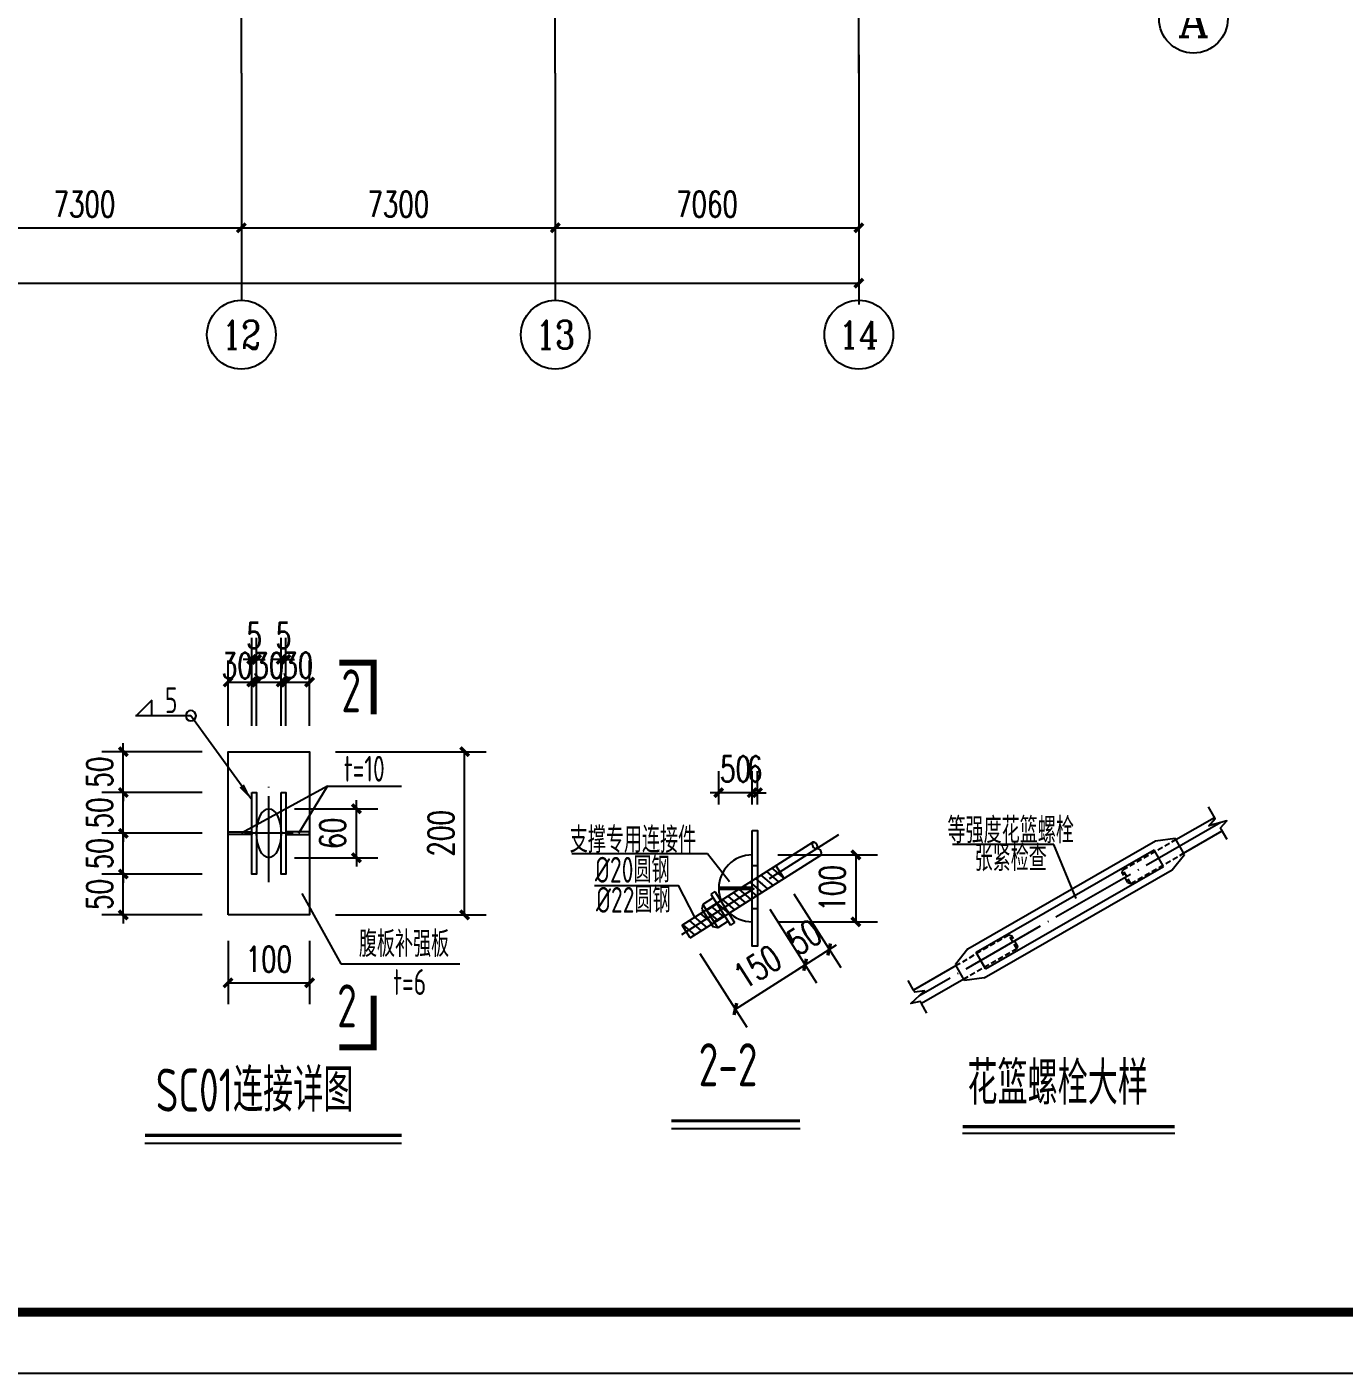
# Model space of a CAD drawing. Extents: x -89996 to 1006241, y -2176 to 440573.
# Drawn here: x 177375 to 208009, y -2176 to 29120 of the extents above; entities that cross this region are included whole.
import ezdxf
from ezdxf.enums import TextEntityAlignment as Align

# ---------------------------------------------------------------- set-up
doc = ezdxf.new("R2010")
doc.units = 0
doc.header["$LTSCALE"] = 1000
doc.header["$MEASUREMENT"] = 0
for name, pattern in [('DASHED', [0.75, 0.5, -0.25]), ('DOTE', [2.42, 2, -0.2, 0.02, -0.2]), ('HIDDEN2', [0.1875, 0.125, -0.0625])]:
    doc.linetypes.add(name, pattern=pattern)
for name, color, linetype in [('AXIS', 3, 'Continuous'), ('AXIS_TEXT', 7, 'Continuous'), ('BOLT', 251, 'Continuous'), ('Boltx', 252, 'DASHED'), ('DOTE', 1, 'DOTE'), ('NUM', 7, 'Continuous'), ('PUB_DIM', 3, 'Continuous'), ('PUB_TITLE', 4, 'Continuous'), ('PZ', 202, 'Continuous'), ('SC', 3, 'Continuous'), ('TEXT', 7, 'Continuous'), ('THIN', 7, 'Continuous'), ('WALL', 9, 'Continuous'), ('WELD', 7, 'Continuous'), ('XG', 6, 'Continuous')]:
    doc.layers.add(name, color=color, linetype=linetype)
doc.styles.add('_TCH_AXIS', font='COMPLEX', dxfattribs={"bigfont": 'GBCBIG'})
doc.styles.add('_TCH_DIM_T3', font='SIMPLEX', dxfattribs={"width": 0.705882, "bigfont": 'GBCBIG'})
doc.styles.add('COMPLEX', font='COMPLEX')
doc.styles.get("Standard").update_dxf_attribs({"font": 'gbenor.shx', "bigfont": 'gbcbig.shx'})
doc.styles.add('TSSD_Label', font='tssdeng.shx', dxfattribs={"width": 0.7, "bigfont": 'hztxt.shx'})
doc.dimstyles.new('_TCH_ARCH&&200', dxfattribs={"dimtxt": 595, "dimasz": 200, "dimexe": 500, "dimexo": 600, "dimgap": 252.5, "dimtad": 1, "dimdec": 0, "dimzin": 0, "dimdsep": 46, "dimtxsty": '_TCH_DIM_T3', "dimblk": 'ARCHTICK', "dimcen": 0.09, "dimclrt": 7, "dimazin": 2, "dimtfac": 1, "dimtdec": 0, "dimtix": 1, "dimtmove": 2, "dimatfit": 3, "dimfxl": 0, "dimtolj": 1, "dimtzin": 0, "dimarcsym": 0})
doc.dimstyles.new('TCH-200-1', dxfattribs={"dimtxt": 595, "dimasz": 200, "dimexe": 500, "dimexo": 600, "dimgap": 252.5, "dimtad": 1, "dimdec": 0, "dimzin": 0, "dimdsep": 46, "dimtxsty": '_TCH_DIM_T3', "dimblk": 'ARCHTICK', "dimcen": 0.09, "dimclrd": 3, "dimclre": 3, "dimclrt": 7, "dimazin": 2, "dimtfac": 1, "dimtdec": 0, "dimtix": 1, "dimtmove": 2, "dimatfit": 3, "dimfxl": 0, "dimtolj": 1, "dimtzin": 0, "dimarcsym": 0})
doc.dimstyles.new('TSSD_LEADER_STYLE_400.0', dxfattribs={"dimtxt": 1200, "dimasz": 400, "dimexe": 400, "dimexo": 1000, "dimgap": 0.09, "dimtad": 0, "dimtih": 1, "dimtoh": 1, "dimdec": 4, "dimzin": 0, "dimdsep": 46, "dimtxsty": 'Standard', "dimcen": 0.09, "dimdle": 400, "dimclrt": 7, "dimadec": 0, "dimazin": 0, "dimtfac": 1, "dimtdec": 4, "dimtofl": 0, "dimtmove": 0, "dimatfit": 3, "dimfxl": 0, "dimtolj": 1, "dimtzin": 0, "dimarcsym": 0})

# ---------------------------------------------------------------- blocks, each defined once
blk = doc.blocks.new('_ArchTick')
at = {"color": 0, "linetype": 'ByBlock', "const_width": 0.4}
blk.add_lwpolyline([(-0.5, -0.5), (0.5, 0.5)], dxfattribs=at)
blk = doc.blocks.new('*D326')
at = {"layer": 'Defpoints', "color": 0, "transparency": 16777216}
for p in [(108203, 29073), (196723, 29073), (196723, 23164)]:
    blk.add_point(p, dxfattribs=at)
at = {"layer": 'WALL', "color": 3, "lineweight": -2, "transparency": 16777216}
for p, q in [((108203, 28473), (108203, 22664)), ((196723, 28473), (196723, 22664)), ((108203, 23164), (196723, 23164))]:
    blk.add_line(p, q, dxfattribs=at)
at = {"layer": 'WALL', "color": 3, "lineweight": -2, "transparency": 16777216, "xscale": 200, "yscale": 200, "zscale": 200, "rotation": 180}
blk.add_blockref('_ArchTick', (108203, 23164), dxfattribs=at)
at = {"layer": 'WALL', "color": 3, "lineweight": -2, "transparency": 16777216, "xscale": 200, "yscale": 200, "zscale": 200}
blk.add_blockref('_ArchTick', (196723, 23164), dxfattribs=at)
at = {"layer": 'WALL', "color": 7, "transparency": 16777216, "insert": (152463, 23714), "char_height": 595, "attachment_point": 5, "style": '_TCH_DIM_T3'}
blk.add_mtext('\\A1;88520', dxfattribs=at)
blk = doc.blocks.new('*D345')
at = {"layer": 'AXIS', "color": 3, "lineweight": -2, "transparency": 16777216}
for p, q in [((194651, 8612), (195741, 6894)), ((193029, 7582), (194119, 5865)), ((193851, 6287), (195473, 7316))]:
    blk.add_line(p, q, dxfattribs=at)
at = {"layer": 'Defpoints', "color": 0, "transparency": 16777216}
for p in [(194330, 9118), (192708, 8089), (195473, 7316)]:
    blk.add_point(p, dxfattribs=at)
at = {"layer": 'AXIS', "color": 3, "lineweight": -2, "transparency": 16777216, "xscale": 200, "yscale": 200, "zscale": 200}
for p, rotation in [((195473, 7316), 32.39712451300666), ((193851, 6287), 212.3971245130066)]:
    blk.add_blockref('_ArchTick', p, dxfattribs=dict(at, rotation=rotation))
at = {"layer": 'AXIS', "color": 7, "transparency": 16777216, "insert": (194367, 7266), "char_height": 595, "attachment_point": 5, "rotation": 32.3971, "style": '_TCH_DIM_T3'}
blk.add_mtext('\\A1;150', dxfattribs=at)
blk = doc.blocks.new('*D346')
at = {"layer": 'AXIS', "color": 3, "lineweight": -2, "transparency": 16777216}
for p, q in [((193465, 11039), (193465, 11817)), ((194243, 11039), (194243, 11817)), ((193465, 11317), (193265, 11317)), ((194243, 11317), (193465, 11317)), ((194243, 11317), (194443, 11317))]:
    blk.add_line(p, q, dxfattribs=at)
at = {"layer": 'Defpoints', "color": 0, "transparency": 16777216}
for p in [(193465, 11317), (193465, 10439), (194243, 10439)]:
    blk.add_point(p, dxfattribs=at)
at = {"layer": 'AXIS', "color": 3, "lineweight": -2, "transparency": 16777216, "xscale": 200, "yscale": 200, "zscale": 200}
blk.add_blockref('_ArchTick', (193465, 11317), dxfattribs=at)
at = {"layer": 'AXIS', "color": 3, "lineweight": -2, "transparency": 16777216, "xscale": 200, "yscale": 200, "zscale": 200, "rotation": 180}
blk.add_blockref('_ArchTick', (194243, 11317), dxfattribs=at)
at = {"layer": 'AXIS', "color": 7, "transparency": 16777216, "insert": (193854, 11867), "char_height": 595, "attachment_point": 5, "style": '_TCH_DIM_T3'}
blk.add_mtext('\\A1;50', dxfattribs=at)
blk = doc.blocks.new('*D347')
at = {"layer": 'AXIS', "color": 3, "lineweight": -2, "transparency": 16777216}
for p, q in [((194843, 9871), (197155, 9871)), ((196655, 9871), (196655, 8315)), ((194843, 8315), (197155, 8315))]:
    blk.add_line(p, q, dxfattribs=at)
at = {"layer": 'Defpoints', "color": 0, "transparency": 16777216}
for p in [(194243, 9871), (194243, 8315), (196655, 8315)]:
    blk.add_point(p, dxfattribs=at)
at = {"layer": 'AXIS', "color": 3, "lineweight": -2, "transparency": 16777216, "xscale": 200, "yscale": 200, "zscale": 200}
for p, rotation in [((196655, 9871), 90), ((196655, 8315), 270)]:
    blk.add_blockref('_ArchTick', p, dxfattribs=dict(at, rotation=rotation))
at = {"layer": 'AXIS', "color": 7, "transparency": 16777216, "insert": (196105, 9093), "char_height": 595, "attachment_point": 5, "rotation": 90, "style": '_TCH_DIM_T3'}
blk.add_mtext('\\A1;100', dxfattribs=at)
blk = doc.blocks.new('*D348')
at = {"layer": 'AXIS', "color": 3, "lineweight": -2, "transparency": 16777216}
for p, q in [((194243, 11039), (194243, 11817)), ((194366, 11039), (194366, 11817)), ((194243, 11317), (194043, 11317)), ((194366, 11317), (194243, 11317)), ((194366, 11317), (194566, 11317))]:
    blk.add_line(p, q, dxfattribs=at)
at = {"layer": 'Defpoints', "color": 0, "transparency": 16777216}
for p in [(194243, 11317), (194243, 10439), (194366, 10439)]:
    blk.add_point(p, dxfattribs=at)
at = {"layer": 'AXIS', "color": 3, "lineweight": -2, "transparency": 16777216, "xscale": 200, "yscale": 200, "zscale": 200}
blk.add_blockref('_ArchTick', (194243, 11317), dxfattribs=at)
at = {"layer": 'AXIS', "color": 3, "lineweight": -2, "transparency": 16777216, "xscale": 200, "yscale": 200, "zscale": 200, "rotation": 180}
blk.add_blockref('_ArchTick', (194366, 11317), dxfattribs=at)
at = {"layer": 'AXIS', "color": 7, "transparency": 16777216, "insert": (194305, 11867), "char_height": 595, "attachment_point": 5, "style": '_TCH_DIM_T3'}
blk.add_mtext('\\A1;6', dxfattribs=at)
blk = doc.blocks.new('*D349')
at = {"layer": 'AXIS', "color": 3, "lineweight": -2, "transparency": 16777216}
for p, q in [((195211, 8967), (196301, 7249)), ((194651, 8612), (195741, 6894)), ((195473, 7316), (196033, 7672)), ((196033, 7672), (196202, 7779)), ((195473, 7316), (195304, 7209))]:
    blk.add_line(p, q, dxfattribs=at)
at = {"layer": 'Defpoints', "color": 0, "transparency": 16777216}
for p in [(194889, 9474), (194330, 9118), (196033, 7672)]:
    blk.add_point(p, dxfattribs=at)
at = {"layer": 'AXIS', "color": 3, "lineweight": -2, "transparency": 16777216, "xscale": 200, "yscale": 200, "zscale": 200}
for p, rotation in [((196033, 7672), 212.3971245129642), ((195473, 7316), 32.39712451296427)]:
    blk.add_blockref('_ArchTick', p, dxfattribs=dict(at, rotation=rotation))
at = {"layer": 'AXIS', "color": 7, "transparency": 16777216, "insert": (195458, 7958), "char_height": 595, "attachment_point": 5, "rotation": 32.3971, "style": '_TCH_DIM_T3'}
blk.add_mtext('\\A1;50', dxfattribs=at)
blk = doc.blocks.new('*D356')
at = {"layer": 'AXIS', "color": 3, "lineweight": -2, "transparency": 16777216}
for p, q in [((181453, 10373), (179117, 10373)), ((179617, 10373), (179617, 10573)), ((179617, 9425), (179617, 10373)), ((181453, 9425), (179117, 9425)), ((179617, 9425), (179617, 9225))]:
    blk.add_line(p, q, dxfattribs=at)
at = {"layer": 'Defpoints', "color": 0, "transparency": 16777216}
for p in [(179617, 10373), (182053, 10373), (182053, 9425)]:
    blk.add_point(p, dxfattribs=at)
at = {"layer": 'AXIS', "color": 3, "lineweight": -2, "transparency": 16777216, "xscale": 200, "yscale": 200, "zscale": 200}
for p, rotation in [((179617, 10373), 270), ((179617, 9425), 90)]:
    blk.add_blockref('_ArchTick', p, dxfattribs=dict(at, rotation=rotation))
at = {"layer": 'AXIS', "color": 7, "transparency": 16777216, "insert": (179067, 9899), "char_height": 595, "attachment_point": 5, "rotation": 90, "style": '_TCH_DIM_T3'}
blk.add_mtext('\\A1;50', dxfattribs=at)
blk = doc.blocks.new('*D357')
at = {"layer": 'AXIS', "color": 3, "lineweight": -2, "transparency": 16777216}
for p, q in [((181453, 11322), (179117, 11322)), ((179617, 11322), (179617, 11522)), ((179617, 10373), (179617, 11322)), ((181453, 10373), (179117, 10373)), ((179617, 10373), (179617, 10173))]:
    blk.add_line(p, q, dxfattribs=at)
at = {"layer": 'Defpoints', "color": 0, "transparency": 16777216}
for p in [(179617, 11322), (182053, 11322), (182053, 10373)]:
    blk.add_point(p, dxfattribs=at)
at = {"layer": 'AXIS', "color": 3, "lineweight": -2, "transparency": 16777216, "xscale": 200, "yscale": 200, "zscale": 200}
for p, rotation in [((179617, 11322), 270), ((179617, 10373), 90)]:
    blk.add_blockref('_ArchTick', p, dxfattribs=dict(at, rotation=rotation))
at = {"layer": 'AXIS', "color": 7, "transparency": 16777216, "insert": (179067, 10847), "char_height": 595, "attachment_point": 5, "rotation": 90, "style": '_TCH_DIM_T3'}
blk.add_mtext('\\A1;50', dxfattribs=at)
blk = doc.blocks.new('*D358')
at = {"layer": 'AXIS', "color": 3, "lineweight": -2, "transparency": 16777216}
for p, q in [((181453, 12270), (179117, 12270)), ((179617, 12270), (179617, 12470)), ((179617, 11322), (179617, 12270)), ((181453, 11322), (179117, 11322)), ((179617, 11322), (179617, 11122))]:
    blk.add_line(p, q, dxfattribs=at)
at = {"layer": 'Defpoints', "color": 0, "transparency": 16777216}
for p in [(179617, 12270), (182053, 12270), (182053, 11322)]:
    blk.add_point(p, dxfattribs=at)
at = {"layer": 'AXIS', "color": 3, "lineweight": -2, "transparency": 16777216, "xscale": 200, "yscale": 200, "zscale": 200}
for p, rotation in [((179617, 12270), 270), ((179617, 11322), 90)]:
    blk.add_blockref('_ArchTick', p, dxfattribs=dict(at, rotation=rotation))
at = {"layer": 'AXIS', "color": 7, "transparency": 16777216, "insert": (179067, 11796), "char_height": 595, "attachment_point": 5, "rotation": 90, "style": '_TCH_DIM_T3'}
blk.add_mtext('\\A1;50', dxfattribs=at)
blk = doc.blocks.new('*D359')
at = {"layer": 'AXIS', "color": 3, "lineweight": -2, "transparency": 16777216}
for p, q in [((185038, 10942), (185038, 11142)), ((183601, 10942), (185538, 10942)), ((185038, 9804), (185038, 10942)), ((183601, 9804), (185538, 9804)), ((185038, 9804), (185038, 9604))]:
    blk.add_line(p, q, dxfattribs=at)
at = {"layer": 'Defpoints', "color": 0, "transparency": 16777216}
for p in [(183001, 10942), (185038, 10942), (183001, 9804, 162)]:
    blk.add_point(p, dxfattribs=at)
at = {"layer": 'AXIS', "color": 3, "lineweight": -2, "transparency": 16777216, "xscale": 200, "yscale": 200, "zscale": 200}
for p, rotation in [((185038, 10942), 270), ((185038, 9804), 90)]:
    blk.add_blockref('_ArchTick', p, dxfattribs=dict(at, rotation=rotation))
at = {"layer": 'AXIS', "color": 7, "transparency": 16777216, "insert": (184488, 10373), "char_height": 595, "attachment_point": 5, "rotation": 90, "style": '_TCH_DIM_T3'}
blk.add_mtext('\\A1;60', dxfattribs=at)
blk = doc.blocks.new('*D360')
at = {"layer": 'AXIS', "color": 3, "lineweight": -2, "transparency": 16777216}
for p, q in [((181453, 9425), (179117, 9425)), ((179617, 9425), (179617, 9625)), ((179617, 8476), (179617, 9425)), ((181453, 8476), (179117, 8476)), ((179617, 8476), (179617, 8276))]:
    blk.add_line(p, q, dxfattribs=at)
at = {"layer": 'Defpoints', "color": 0, "transparency": 16777216}
for p in [(179617, 9425), (182053, 9425), (182053, 8476)]:
    blk.add_point(p, dxfattribs=at)
at = {"layer": 'AXIS', "color": 3, "lineweight": -2, "transparency": 16777216, "xscale": 200, "yscale": 200, "zscale": 200}
for p, rotation in [((179617, 9425), 270), ((179617, 8476), 90)]:
    blk.add_blockref('_ArchTick', p, dxfattribs=dict(at, rotation=rotation))
at = {"layer": 'AXIS', "color": 7, "transparency": 16777216, "insert": (179067, 8951), "char_height": 595, "attachment_point": 5, "rotation": 90, "style": '_TCH_DIM_T3'}
blk.add_mtext('\\A1;50', dxfattribs=at)
blk = doc.blocks.new('*D361')
at = {"layer": 'AXIS', "color": 3, "lineweight": -2, "transparency": 16777216}
for p, q in [((184550, 12270), (188055, 12270)), ((187555, 8476), (187555, 12270)), ((184550, 8476), (188055, 8476))]:
    blk.add_line(p, q, dxfattribs=at)
at = {"layer": 'Defpoints', "color": 0, "transparency": 16777216}
for p in [(183950, 12270), (187555, 12270), (183950, 8476)]:
    blk.add_point(p, dxfattribs=at)
at = {"layer": 'AXIS', "color": 3, "lineweight": -2, "transparency": 16777216, "xscale": 200, "yscale": 200, "zscale": 200}
for p, rotation in [((187555, 12270), 90), ((187555, 8476), 270)]:
    blk.add_blockref('_ArchTick', p, dxfattribs=dict(at, rotation=rotation))
at = {"layer": 'AXIS', "color": 7, "transparency": 16777216, "insert": (187005, 10373), "char_height": 595, "attachment_point": 5, "rotation": 90, "style": '_TCH_DIM_T3'}
blk.add_mtext('\\A1;200', dxfattribs=at)
blk = doc.blocks.new('*D362')
at = {"layer": 'AXIS', "color": 3, "lineweight": -2, "transparency": 16777216}
for p, q in [((182053, 7876), (182053, 6397)), ((183950, 7876), (183950, 6397)), ((182053, 6897), (183950, 6897))]:
    blk.add_line(p, q, dxfattribs=at)
at = {"layer": 'Defpoints', "color": 0, "transparency": 16777216}
for p in [(182053, 8476), (183950, 8476), (183950, 6897)]:
    blk.add_point(p, dxfattribs=at)
at = {"layer": 'AXIS', "color": 3, "lineweight": -2, "transparency": 16777216, "xscale": 200, "yscale": 200, "zscale": 200, "rotation": 180}
blk.add_blockref('_ArchTick', (182053, 6897), dxfattribs=at)
at = {"layer": 'AXIS', "color": 3, "lineweight": -2, "transparency": 16777216, "xscale": 200, "yscale": 200, "zscale": 200}
blk.add_blockref('_ArchTick', (183950, 6897), dxfattribs=at)
at = {"layer": 'AXIS', "color": 7, "transparency": 16777216, "insert": (183001, 7447), "char_height": 595, "attachment_point": 5, "style": '_TCH_DIM_T3'}
blk.add_mtext('\\A1;100', dxfattribs=at)
blk = doc.blocks.new('*D363')
at = {"layer": 'AXIS', "color": 3, "lineweight": -2, "transparency": 16777216}
for p, q in [((182053, 12870), (182053, 14389)), ((182603, 12870), (182603, 14389)), ((182053, 13889), (182603, 13889))]:
    blk.add_line(p, q, dxfattribs=at)
at = {"layer": 'Defpoints', "color": 0, "transparency": 16777216}
for p in [(182603, 13889), (182053, 12270), (182603, 12270)]:
    blk.add_point(p, dxfattribs=at)
at = {"layer": 'AXIS', "color": 3, "lineweight": -2, "transparency": 16777216, "xscale": 200, "yscale": 200, "zscale": 200, "rotation": 180}
blk.add_blockref('_ArchTick', (182053, 13889), dxfattribs=at)
at = {"layer": 'AXIS', "color": 3, "lineweight": -2, "transparency": 16777216, "xscale": 200, "yscale": 200, "zscale": 200}
blk.add_blockref('_ArchTick', (182603, 13889), dxfattribs=at)
at = {"layer": 'AXIS', "color": 7, "transparency": 16777216, "insert": (182267, 14270), "char_height": 595, "attachment_point": 5, "style": '_TCH_DIM_T3'}
blk.add_mtext('\\A1;30', dxfattribs=at)
blk = doc.blocks.new('*D364')
at = {"layer": 'AXIS', "color": 3, "lineweight": -2, "transparency": 16777216}
for p, q in [((182603, 12870), (182603, 14917)), ((182717, 12870), (182717, 14917)), ((182603, 14417), (182403, 14417)), ((182603, 14417), (182717, 14417)), ((182717, 14417), (182917, 14417))]:
    blk.add_line(p, q, dxfattribs=at)
at = {"layer": 'Defpoints', "color": 0, "transparency": 16777216}
for p in [(182717, 14417), (182603, 12270), (182717, 12270)]:
    blk.add_point(p, dxfattribs=at)
at = {"layer": 'AXIS', "color": 3, "lineweight": -2, "transparency": 16777216, "xscale": 200, "yscale": 200, "zscale": 200}
blk.add_blockref('_ArchTick', (182603, 14417), dxfattribs=at)
at = {"layer": 'AXIS', "color": 3, "lineweight": -2, "transparency": 16777216, "xscale": 200, "yscale": 200, "zscale": 200, "rotation": 180}
blk.add_blockref('_ArchTick', (182717, 14417), dxfattribs=at)
at = {"layer": 'AXIS', "color": 7, "transparency": 16777216, "insert": (182660, 14967), "char_height": 595, "attachment_point": 5, "style": '_TCH_DIM_T3'}
blk.add_mtext('\\A1;5', dxfattribs=at)
blk = doc.blocks.new('*D365')
at = {"layer": 'AXIS', "color": 3, "lineweight": -2, "transparency": 16777216}
for p, q in [((182717, 12870), (182717, 14389)), ((183286, 12870), (183286, 14389)), ((182717, 13889), (183286, 13889))]:
    blk.add_line(p, q, dxfattribs=at)
at = {"layer": 'Defpoints', "color": 0, "transparency": 16777216}
for p in [(183286, 13889), (182717, 12270), (183286, 12270)]:
    blk.add_point(p, dxfattribs=at)
at = {"layer": 'AXIS', "color": 3, "lineweight": -2, "transparency": 16777216, "xscale": 200, "yscale": 200, "zscale": 200, "rotation": 180}
blk.add_blockref('_ArchTick', (182717, 13889), dxfattribs=at)
at = {"layer": 'AXIS', "color": 3, "lineweight": -2, "transparency": 16777216, "xscale": 200, "yscale": 200, "zscale": 200}
blk.add_blockref('_ArchTick', (183286, 13889), dxfattribs=at)
at = {"layer": 'AXIS', "color": 7, "transparency": 16777216, "insert": (183001, 14274), "char_height": 595, "attachment_point": 5, "style": '_TCH_DIM_T3'}
blk.add_mtext('\\A1;30', dxfattribs=at)
blk = doc.blocks.new('*D366')
at = {"layer": 'AXIS', "color": 3, "lineweight": -2, "transparency": 16777216}
for p, q in [((183286, 12870), (183286, 14916)), ((183400, 12870), (183400, 14916)), ((183286, 14416), (183086, 14416)), ((183286, 14416), (183400, 14416)), ((183400, 14416), (183600, 14416))]:
    blk.add_line(p, q, dxfattribs=at)
at = {"layer": 'Defpoints', "color": 0, "transparency": 16777216}
for p in [(183400, 14416), (183286, 12270), (183400, 12270)]:
    blk.add_point(p, dxfattribs=at)
at = {"layer": 'AXIS', "color": 3, "lineweight": -2, "transparency": 16777216, "xscale": 200, "yscale": 200, "zscale": 200}
blk.add_blockref('_ArchTick', (183286, 14416), dxfattribs=at)
at = {"layer": 'AXIS', "color": 3, "lineweight": -2, "transparency": 16777216, "xscale": 200, "yscale": 200, "zscale": 200, "rotation": 180}
blk.add_blockref('_ArchTick', (183400, 14416), dxfattribs=at)
at = {"layer": 'AXIS', "color": 7, "transparency": 16777216, "insert": (183343, 14966), "char_height": 595, "attachment_point": 5, "style": '_TCH_DIM_T3'}
blk.add_mtext('\\A1;5', dxfattribs=at)
blk = doc.blocks.new('*D367')
at = {"layer": 'AXIS', "color": 3, "lineweight": -2, "transparency": 16777216}
for p, q in [((183400, 12870), (183400, 14389)), ((183950, 12870), (183950, 14389)), ((183400, 13889), (183950, 13889))]:
    blk.add_line(p, q, dxfattribs=at)
at = {"layer": 'Defpoints', "color": 0, "transparency": 16777216}
for p in [(183950, 13889), (183400, 12270), (183950, 12270)]:
    blk.add_point(p, dxfattribs=at)
at = {"layer": 'AXIS', "color": 3, "lineweight": -2, "transparency": 16777216, "xscale": 200, "yscale": 200, "zscale": 200, "rotation": 180}
blk.add_blockref('_ArchTick', (183400, 13889), dxfattribs=at)
at = {"layer": 'AXIS', "color": 3, "lineweight": -2, "transparency": 16777216, "xscale": 200, "yscale": 200, "zscale": 200}
blk.add_blockref('_ArchTick', (183950, 13889), dxfattribs=at)
at = {"layer": 'AXIS', "color": 7, "transparency": 16777216, "insert": (183676, 14276), "char_height": 595, "attachment_point": 5, "style": '_TCH_DIM_T3'}
blk.add_mtext('\\A1;30', dxfattribs=at)
blk = doc.blocks.new('_WELD003')
at = {"color": 0, "linetype": 'ByBlock'}
blk.add_circle((0, 0), 0.5, dxfattribs=at)
blk = doc.blocks.new('_WELD004')
at = {"color": 0, "linetype": 'ByBlock'}
for p, q in [((0, 1), (1, 0)), ((0, 0), (0, 1))]:
    blk.add_line(p, q, dxfattribs=at)
blk = doc.blocks.new('_AXISO')
blk.add_circle((0, 0), 0.5)
at = {"layer": 'AXIS_TEXT', "style": 'COMPLEX', "width": 1.041667}
blk.add_attdef('A', text='', height=0.56, dxfattribs=at).set_placement((-0.25, -0.28), (0.25, -0.28), align=Align.FIT)
blk = doc.blocks.new('*D3055')
at = {"layer": 'AXIS', "color": 0, "lineweight": -2, "transparency": 16777216}
for p, q in [((75697, 6281), (75697, 2784)), ((82997, 6281), (82997, 2784)), ((75697, 3284), (82997, 3284))]:
    blk.add_line(p, q, dxfattribs=at)
at = {"layer": 'Defpoints', "color": 0, "transparency": 16777216}
for p in [(75697, 6881), (82997, 6881), (82997, 3284)]:
    blk.add_point(p, dxfattribs=at)
at = {"layer": 'AXIS', "color": 0, "lineweight": -2, "transparency": 16777216, "xscale": 200, "yscale": 200, "zscale": 200, "rotation": 180}
blk.add_blockref('_ArchTick', (75697, 3284), dxfattribs=at)
at = {"layer": 'AXIS', "color": 0, "lineweight": -2, "transparency": 16777216, "xscale": 200, "yscale": 200, "zscale": 200}
blk.add_blockref('_ArchTick', (82997, 3284), dxfattribs=at)
at = {"layer": 'AXIS', "color": 7, "transparency": 16777216, "insert": (79347, 3834), "char_height": 595, "attachment_point": 5, "style": '_TCH_DIM_T3'}
blk.add_mtext('\\A1;7300', dxfattribs=at)
blk = doc.blocks.new('*D3056')
at = {"layer": 'AXIS', "color": 0, "lineweight": -2, "transparency": 16777216}
for p, q in [((82997, 6281), (82997, 2784)), ((90297, 6281), (90297, 2784)), ((82997, 3284), (90297, 3284))]:
    blk.add_line(p, q, dxfattribs=at)
at = {"layer": 'Defpoints', "color": 0, "transparency": 16777216}
for p in [(82997, 6881), (90297, 6881), (90297, 3284)]:
    blk.add_point(p, dxfattribs=at)
at = {"layer": 'AXIS', "color": 0, "lineweight": -2, "transparency": 16777216, "xscale": 200, "yscale": 200, "zscale": 200, "rotation": 180}
blk.add_blockref('_ArchTick', (82997, 3284), dxfattribs=at)
at = {"layer": 'AXIS', "color": 0, "lineweight": -2, "transparency": 16777216, "xscale": 200, "yscale": 200, "zscale": 200}
blk.add_blockref('_ArchTick', (90297, 3284), dxfattribs=at)
at = {"layer": 'AXIS', "color": 7, "transparency": 16777216, "insert": (86647, 3834), "char_height": 595, "attachment_point": 5, "style": '_TCH_DIM_T3'}
blk.add_mtext('\\A1;7300', dxfattribs=at)
blk = doc.blocks.new('*D3057')
at = {"layer": 'AXIS', "color": 0, "lineweight": -2, "transparency": 16777216}
for p, q in [((90297, 6281), (90297, 2784)), ((97357, 6281), (97357, 2784)), ((90297, 3284), (97357, 3284))]:
    blk.add_line(p, q, dxfattribs=at)
at = {"layer": 'Defpoints', "color": 0, "transparency": 16777216}
for p in [(90297, 6881), (97357, 6881), (97357, 3284)]:
    blk.add_point(p, dxfattribs=at)
at = {"layer": 'AXIS', "color": 0, "lineweight": -2, "transparency": 16777216, "xscale": 200, "yscale": 200, "zscale": 200, "rotation": 180}
blk.add_blockref('_ArchTick', (90297, 3284), dxfattribs=at)
at = {"layer": 'AXIS', "color": 0, "lineweight": -2, "transparency": 16777216, "xscale": 200, "yscale": 200, "zscale": 200}
blk.add_blockref('_ArchTick', (97357, 3284), dxfattribs=at)
at = {"layer": 'AXIS', "color": 7, "transparency": 16777216, "insert": (93827, 3834), "char_height": 595, "attachment_point": 5, "style": '_TCH_DIM_T3'}
blk.add_mtext('\\A1;7060', dxfattribs=at)
blk = doc.blocks.new('A$C39280D4C')
at = {"layer": 'AXIS'}
for p, q in [((82997.4, 6881), (82997.4, 1600)), ((90297.4, 6881), (90297.4, 1600)), ((97357.4, 6881), (97357.4, 1600))]:
    blk.add_line(p, q, dxfattribs=at)
at = {"layer": 'DOTE'}
for p, q in [((82997.4, 6881), (82997.4, 48734.6)), ((90297.4, 6881), (90297.4, 48734.6)), ((97357.4, 6881), (97357.4, 48734.6))]:
    blk.add_line(p, q, dxfattribs=at)
at = {"layer": 'AXIS'}
ref = blk.add_blockref('_AXISO', (105139.1, 8147.8), dxfattribs=dict(at, xscale=1600, yscale=1600, zscale=1600))
ref.add_attrib('A', 'A', dxfattribs={"layer": 'AXIS_TEXT', "height": 850.4, "style": '_TCH_AXIS'}).set_placement((104774.6, 7722.6), (105503.5, 7722.6), align=Align.FIT)
ref = blk.add_blockref('_AXISO', (82997.4, 800), dxfattribs=dict(at, xscale=1600, yscale=1600, zscale=1600))
ref.add_attrib('A', '12', dxfattribs={"layer": 'AXIS_TEXT', "height": 656.89, "style": '_TCH_AXIS'}).set_placement((82543.9, 471.6), (83451, 471.6), align=Align.FIT)
ref = blk.add_blockref('_AXISO', (90297.4, 800), dxfattribs=dict(at, xscale=1600, yscale=1600, zscale=1600))
ref.add_attrib('A', '13', dxfattribs={"layer": 'AXIS_TEXT', "height": 656.89, "style": '_TCH_AXIS'}).set_placement((89843.9, 471.6), (90751, 471.6), align=Align.FIT)
ref = blk.add_blockref('_AXISO', (97357.4, 800), dxfattribs=dict(at, xscale=1600, yscale=1600, zscale=1600))
ref.add_attrib('A', '14', dxfattribs={"layer": 'AXIS_TEXT', "height": 628.15, "style": '_TCH_AXIS'}).set_placement((96893.8, 485.9), (97821.1, 485.9), align=Align.FIT)
for p1, p2, picture, middle in [((75697.4, 6881), (82997.4, 6881), '*D3055', (79347.4, 3834.1)), ((82997.4, 6881), (90297.4, 6881), '*D3056', (86647.4, 3834.1)), ((90297.4, 6881), (97357.4, 6881), '*D3057', (93827.4, 3834.1))]:
    dim = blk.add_aligned_dim(p1=p1, p2=p2, distance=-3596.9, dimstyle='_TCH_ARCH&&200', dxfattribs=at)
    dim.commit()
    dim.dimension.update_dxf_attribs({"geometry": picture, "text_midpoint": middle})

msp = doc.modelspace()

# ---------------------------------------------------------------- linework, layer by layer
for p, q in [((194444.73, 9401.99), (194728.07, 9160.54)), ((194573.08, 9483.43), (194856.42, 9241.98)), ((194701.42, 9564.87), (194984.76, 9323.42)), ((193931.35, 9076.23), (194214.69, 8834.77)), ((194059.7, 9157.67), (194343.04, 8916.21)), ((194188.04, 9239.11), (194471.38, 8997.65)), ((194316.39, 9320.55), (194599.73, 9079.1)), ((193546.32, 8831.9), (193829.66, 8590.45)), ((193674.66, 8913.34), (193958, 8671.89)), ((193803.01, 8994.79), (194086.35, 8753.33)), ((193032.94, 8506.14), (193316.28, 8264.68)), ((193161.28, 8587.58), (193444.62, 8346.12)), ((193289.63, 8669.02), (193572.97, 8427.57)), ((193417.97, 8750.46), (193701.31, 8509.01)), ((192626.71, 8248.37), (192910.05, 8006.91)), ((192776.25, 8343.26), (193059.59, 8101.8)), ((192904.59, 8424.7), (193187.93, 8183.24))]:
    msp.add_line(p, q)
at = {"layer": 'AXIS'}
for p, q in [((184368.42, 11469.54, 121.29), (182364.39, 10376.61, -121.29)), ((183698.25, 10374.22, 121.29), (184368.42, 11469.54, 121.29)), ((184368.42, 11469.54, 121.29), (186083.58, 11469.54, 121.29)), ((201260.39, 10112.44, -60.64), (198904.68, 10112.44, -60.64)), ((201781.19, 8855.56, -60.64), (201260.39, 10112.44, -60.64)), ((190047.53, 9906.38), (193201.84, 9906.38)), ((193201.84, 9906.38), (193713.44, 9255.52)), ((183767.15, 8974.25, 121.29), (184674.34, 7339.26, 121.29)), ((184674.34, 7339.26, 121.29), (187444.92, 7339.26, 121.29))]:
    msp.add_line(p, q, dxfattribs=at)
msp.add_lwpolyline([(190572.53, 9159.9), (192524.57, 9159.9), (192904.59, 8424.7)], dxfattribs=at)
at = {"layer": 'BOLT'}
for p, q in [((193338.66, 8868.63), (193098.4, 8716.18)), ((193371.59, 9015.9), (193281.49, 8958.73)), ((193281.49, 8958.73), (193738.86, 8237.96)), ((193371.59, 9015.9), (193828.95, 8295.13)), ((193098.4, 8716.18), (193075.12, 8612.04)), ((193075.12, 8612.04), (193337.29, 8198.88)), ((193098.4, 8716.18), (193441.43, 8175.6)), ((193424.42, 8733.49), (193184.16, 8581.03)), ((193595.93, 8463.2), (193355.67, 8310.74)), ((193441.43, 8175.6), (193337.29, 8198.88)), ((193681.69, 8328.05), (193441.43, 8175.6)), ((193828.95, 8295.13), (193738.86, 8237.96))]:
    msp.add_line(p, q, dxfattribs=at)
at = {"layer": 'Boltx'}
msp.add_line((194984.76, 9323.42), (194794.19, 9623.74), dxfattribs=at)
at = {"layer": 'DOTE'}
for p, q in [((183001.4, 9235.06, 40.43), (183001.4, 11511.43, 40.43)), ((183570.49, 10373.24, 40.43), (182432.31, 10373.24, 40.43)), ((192604.66, 8023.75), (196259.75, 10343.08)), ((205139.38, 10623.14, -60.64), (198115.89, 6586.65, -60.64))]:
    msp.add_line(p, q, dxfattribs=at)
at = {"layer": 'NUM', "const_width": 75}
for points, elevation in [([(192364.4, 3687.79), (195357.97, 3687.79)], 60.64), ([(199137.32, 3554.96), (204070, 3554.96)], -60.64), ([(180119, 3350.59), (186087.68, 3350.59)], 121.29)]:
    msp.add_lwpolyline(points, dxfattribs=dict(at, elevation=elevation))
at = {"layer": 'PUB_DIM', "const_width": 140}
for points in [[(185439.16, 13137.11), (185439.16, 14337.11), (184639.16, 14337.11)], [(185439.16, 6595.73), (185439.16, 5395.73), (184639.16, 5395.73)]]:
    msp.add_lwpolyline(points, dxfattribs=at)
at = {"layer": 'PUB_TITLE'}
msp.add_lwpolyline([(90043.05, -2176.39), (238643.05, -2176.39), (238643.05, 81823.61), (90043.05, 81823.61)], close=True, dxfattribs=at)
at = {"layer": 'PUB_TITLE', "const_width": 212.12}
msp.add_lwpolyline([(93578.4, -762.25), (93578.4, 80409.47), (237228.91, 80409.47), (237228.91, -762.25)], close=True, dxfattribs=at)
at = {"layer": 'PZ', "elevation": 40.43}
for points in [[(182052.91, 8476.28), (182052.91, 12270.21), (183949.88, 12270.21), (183949.88, 8476.28)], [(182603.03, 11321.73), (182716.85, 11321.73), (182716.85, 9424.76), (182603.03, 9424.76)], [(183285.94, 11321.73), (183399.76, 11321.73), (183399.76, 9424.76), (183285.94, 9424.76)], [(182052.91, 10403.92), (182603.03, 10403.92), (182603.03, 10342.57), (182052.91, 10342.57)], [(183949.88, 10403.92), (183399.76, 10403.92), (183399.76, 10342.57), (183949.88, 10342.57)]]:
    msp.add_lwpolyline(points, close=True, dxfattribs=at)
at = {"layer": 'PZ'}
for points in [[(194243.49, 10439.13), (194365.81, 10439.13), (194365.81, 7747.5), (194243.49, 7747.5)], [(194243.49, 9627.33), (194365.81, 9627.33), (194365.81, 8619.31), (194243.49, 8619.31)], [(194243.49, 9116.33), (193465.41, 9116.33), (193465.41, 9070.31), (194243.49, 9070.31)]]:
    msp.add_lwpolyline(points, close=True, dxfattribs=at)
msp.add_arc((194243.49, 9093.32), 778.08, 90, 270, dxfattribs=at)
msp.add_ellipse((183001.4, 10373.24, 40.43), major_axis=(0, -569.09), ratio=0.5, dxfattribs=at)
at = {"layer": 'SC'}
for p, q in [((204095.63, 10228.69, -60.64), (204994.63, 10743.68, -60.64)), ((204277.18, 9912.62, -60.64), (205175.54, 10427.24, -60.64)), ((192612.3, 8239.22), (195654.73, 10169.79)), ((192802.87, 7938.9), (195836.82, 9864.09)), ((192802.87, 7938.9), (192612.3, 8239.22)), ((198984.99, 7296.34, -60.64), (197998.15, 6729.19, -60.64)), ((199166.24, 6980.1, -60.64), (198180.05, 6413.32, -60.64))]:
    msp.add_line(p, q, dxfattribs=at)
at = {"layer": 'SC', "linetype": 'HIDDEN2'}
for p, q in [((202865.31, 9523.92, -60.64), (204096, 10228.91, -60.64)), ((203046.49, 9207.64, -60.64), (204277.18, 9912.62, -60.64)), ((202845.92, 9454.47, -60.64), (202864.69, 9523.57, -60.64)), ((202976.77, 9226.05, -60.64), (202845.92, 9454.47, -60.64)), ((203045.86, 9207.28, -60.64), (202864.69, 9523.57, -60.64)), ((202976.77, 9226.05, -60.64), (203045.86, 9207.28, -60.64)), ((200214.31, 8002.85, -60.64), (198984.62, 7296.13, -60.64)), ((200396.56, 7687.18, -60.64), (200214.93, 8003.2, -60.64)), ((200284.05, 7984.54, -60.64), (200214.93, 8003.2, -60.64)), ((200415.22, 7756.3, -60.64), (200284.05, 7984.54, -60.64)), ((200395.94, 7686.82, -60.64), (199166.24, 6980.1, -60.64)), ((200415.22, 7756.3, -60.64), (200396.56, 7687.18, -60.64))]:
    msp.add_line(p, q, dxfattribs=at)
at = {"layer": 'SC', "elevation": -60.64}
for points in [[(205286.92, 10232.42), (205161.29, 10452.17), (205132.79, 10502.02), (205282.41, 10665.31), (204867.07, 10542.85), (205008.83, 10718.84), (204980.33, 10768.69), (204854.69, 10988.44)], [(198306.36, 6193.97), (198180.05, 6413.32), (198151.39, 6463.09), (197934.91, 6416.32), (198250.23, 6713.09), (198026.76, 6679.52), (197998.1, 6729.28), (197871.79, 6948.64)]]:
    msp.add_lwpolyline(points, dxfattribs=at)
at = {"layer": 'SC'}
for centre, start, end in [((195738.4, 10116.09), 147.306988, 274.254211), ((195659.21, 10065.84), 330.540038, 97.487261), ((195753.15, 9917.8), 327.306988, 94.254211)]:
    msp.add_arc(centre, 99.42, start, end, dxfattribs=at)
at = {"layer": 'THIN'}
for points, elevation in [([(192364.4, 3507.79), (195357.97, 3507.79)], 60.64), ([(180119, 3170.59), (186087.68, 3170.59)], 121.29), ([(199137.32, 3404.96), (204070, 3404.96)], -60.64)]:
    msp.add_lwpolyline(points, dxfattribs=dict(at, elevation=elevation))
at = {"layer": 'WELD'}
msp.add_line((181188.35, 13106.48, 395.38), (179899.29, 13106.48, 395.38), dxfattribs=at)
at = {"layer": 'XG'}
for p, q in [((199254.9, 7688.44, -60.64), (203621.6, 10193.8, -60.64)), ((203621.6, 10193.8, -60.64), (204079.29, 10258.27, -60.64)), ((204294.69, 9882.46, -60.64), (204079.29, 10258.27, -60.64)), ((199449.83, 7607.25, -60.64), (203593.12, 9984.57, -60.64)), ((203812.79, 9601.31, -60.64), (203593.12, 9984.57, -60.64)), ((204007.72, 9520.12, -60.64), (204294.69, 9882.46, -60.64)), ((199641.02, 7014.76, -60.64), (204007.72, 9520.12, -60.64)), ((199669.49, 7223.99, -60.64), (203812.79, 9601.31, -60.64)), ((203793.58, 9634.82, -60.64), (203793.77, 9634.93, -60.64)), ((199254.9, 7688.44, -60.64), (198967.93, 7326.1, -60.64)), ((199669.49, 7223.99, -60.64), (199449.83, 7607.25, -60.64)), ((199667.03, 7228.29, -60.64), (199451.64, 7604.1, -60.64)), ((199183.33, 6950.29, -60.64), (198967.93, 7326.1, -60.64)), ((199641.02, 7014.76, -60.64), (199183.33, 6950.29, -60.64))]:
    msp.add_line(p, q, dxfattribs=at)

# ---------------------------------------------------------------- block references
msp.add_blockref('A$C39280D4C', (99365.7, 21164.79))
at = {"layer": 'WELD'}
for name, p, xscale, yscale, zscale in [('_WELD004', (180278.02, 13106.48, 395.38), -359.9991, 359.9991, 359.9991), ('_WELD003', (181188.35, 13106.48, 395.38), -239.9994, 239.9994, 239.9994)]:
    msp.add_blockref(name, p, dxfattribs=dict(at, xscale=xscale, yscale=yscale, zscale=zscale))

# ---------------------------------------------------------------- texts
at = {"layer": 'TEXT', "style": 'TSSD_Label', "width": 0.7}
for s, height, p in [('2', 1000, (184916.51, 13683.89, 121.29)), ('等强度花篮螺栓', 600, (200255.75, 10441.65, -60.64)), ('张紧检查', 600, (200255.75, 9794.17, -60.64)), ('2', 1000, (184818.89, 6360.14, 121.29))]:
    msp.add_text(s, height=height, dxfattribs=at).set_placement(p, align=Align.MIDDLE_CENTER)
msp.add_text('5', height=600, dxfattribs=at).set_placement((180585, 13166.48, 395.38))
for s, p in [('t=10', (185222.25, 11874.1, 121.29)), ('支撑专用连接件', (191470.35, 10251.03, -60.64)), ('腹板补强板', (186145.67, 7828.64, 121.29)), ('t=6', (186278.15, 6915.69, 121.29))]:
    msp.add_text(s, height=600, dxfattribs=at).set_placement(p, align=Align.MIDDLE)
for s, p in [('%%C20圆钢', (192321.93, 9224.69, -60.64)), ('%%C22圆钢', (192344.86, 8526.06, -60.64))]:
    msp.add_text(s, height=600, dxfattribs=at).set_placement(p, align=Align.RIGHT)
for s, p in [('2-2', (192998.14, 4193.8, 60.64)), ('SC01连接详图', (180371, 3602.59, 121.29)), ('花篮螺栓大样', (199248.11, 3764.96, -60.64))]:
    msp.add_text(s, height=1000, dxfattribs=at).set_placement(p, align=Align.BOTTOM_LEFT)

# ---------------------------------------------------------------- dimensions: what is measured, and where the dimension line sits
at = {"layer": 'AXIS'}
for base, p1, p2, text, picture, middle in [((182716.85, 14417.24, -121.29), (182603.03, 12270.21, -121.29), (182716.85, 12270.21, -121.29), '5', '*D364', (182659.94, 14967.24, -121.29)), ((183399.76, 14415.82, -121.29), (183285.94, 12270.21, -121.29), (183399.76, 12270.21, -121.29), '5', '*D366', (183342.85, 14965.82, -121.29)), ((193465.41, 11317.3, -60.64), (194243.49, 10439.13, -60.64), (193465.41, 10439.13, -60.64), '50', '*D346', (193854.45, 11867.3, -60.64)), ((194243.49, 11317.3, -60.64), (194365.81, 10439.13, -60.64), (194243.49, 10439.13, -60.64), '6', '*D348', (194304.65, 11867.3, -60.64)), ((183949.88, 6897.24, -121.29), (182052.91, 8476.28, -121.29), (183949.88, 8476.28, -121.29), '100', '*D362', (183001.4, 7447.24, -121.29))]:
    dim = msp.add_linear_dim(base=base, p1=p1, p2=p2, text=text, dimstyle='TCH-200-1', dxfattribs=at)
    dim.commit()
    dim.dimension.update_dxf_attribs({"geometry": picture, "text_midpoint": middle})
for base, p1, p2, picture, middle in [((182603.03, 13888.82, -121.29), (182052.91, 12270.21, -121.29), (182603.03, 12270.21, -121.29), '*D363', (182266.52, 14270.23, -121.29)), ((183285.94, 13888.82, -121.29), (182716.85, 12270.21, -121.29), (183285.94, 12270.21, -121.29), '*D365', (183001.4, 14273.98, -121.29)), ((183949.88, 13888.82, -121.29), (183399.76, 12270.21, -121.29), (183949.88, 12270.21, -121.29), '*D367', (183675.8, 14275.73, -121.29))]:
    dim = msp.add_linear_dim(base=base, p1=p1, p2=p2, text='30', dimstyle='TCH-200-1', dxfattribs=at)
    dim.commit()
    dim.dimension.update_dxf_attribs({"geometry": picture, "text_midpoint": middle, "dimtype": 128})
for base, p1, p2, text, picture, middle in [((179616.98, 12270.21, -121.29), (182052.91, 11321.73, -121.29), (182052.91, 12270.21, -121.29), '50', '*D358', (179066.98, 11795.97, -121.29)), ((187554.58, 12270.21, -121.29), (183949.88, 8476.28, -121.29), (183949.88, 12270.21, -121.29), '200', '*D361', (187004.58, 10373.24, -121.29)), ((179616.98, 11321.73, -121.29), (182052.91, 10373.24, -121.29), (182052.91, 11321.73, -121.29), '50', '*D357', (179066.98, 10847.49, -121.29)), ((185037.59, 10942.33, 40.43), (183001.4, 9804.15, 202.15), (183001.4, 10942.33, 40.43), '60', '*D359', (184487.59, 10373.24, 40.43)), ((179616.98, 10373.24, -121.29), (182052.91, 9424.76, -121.29), (182052.91, 10373.24, -121.29), '50', '*D356', (179066.98, 9899, -121.29)), ((196655.43, 8315.24, -60.64), (194243.49, 9871.39, -60.64), (194243.49, 8315.24, -60.64), '100', '*D347', (196105.43, 9093.32, -60.64)), ((179616.98, 9424.76, -121.29), (182052.91, 8476.28, -121.29), (182052.91, 9424.76, -121.29), '50', '*D360', (179066.98, 8950.52, -121.29))]:
    dim = msp.add_linear_dim(base=base, p1=p1, p2=p2, angle=90, text=text, dimstyle='TCH-200-1', dxfattribs=at)
    dim.commit()
    dim.dimension.update_dxf_attribs({"geometry": picture, "text_midpoint": middle})
for p1, p2, text, picture, middle in [((194329.71, 9118.38, -60.64), (194889.48, 9473.58, -60.64), '50', '*D349', (195458.33, 7958.45, -60.64)), ((192707.59, 8089.06, -60.64), (194329.71, 9118.38, -60.64), '150', '*D345', (194367.38, 7266.19, -60.64))]:
    dim = msp.add_aligned_dim(p1=p1, p2=p2, distance=-2134.09, text=text, dimstyle='TCH-200-1', dxfattribs=at)
    dim.commit()
    dim.dimension.update_dxf_attribs({"geometry": picture, "text_midpoint": middle})
at = {"layer": 'WALL'}
dim = msp.add_linear_dim(base=(196723.12, 23164.04), p1=(108203.12, 29072.58), p2=(196723.12, 29072.58), dimstyle='TCH-200-1', dxfattribs=at)
dim.commit()
dim.dimension.update_dxf_attribs({"geometry": '*D326', "text_midpoint": (152463.12, 23714.04)})

# ---------------------------------------------------------------- leaders
at = {"layer": 'WELD'}
msp.add_leader([(182603.03, 11148.63, 40.43), (181188.35, 13106.48, 40.43)], dimstyle='TSSD_LEADER_STYLE_400.0', dxfattribs=at)

doc.saveas('drawing.dxf')
